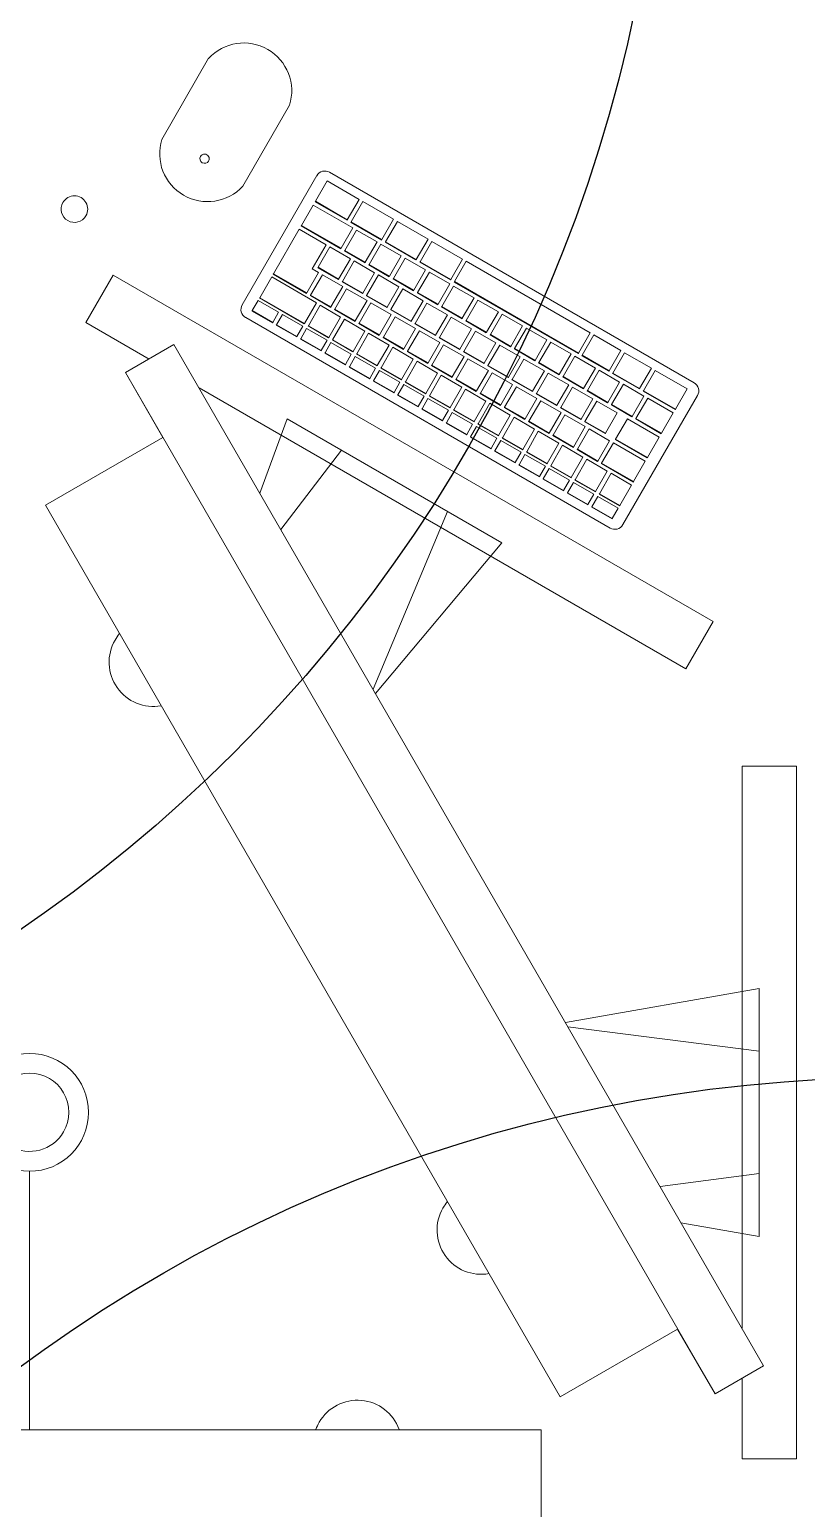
# Model space of a CAD drawing. Header units: millimetres. Extents: x 155920 to 295199, y -4084 to 97293.
# Drawn here: x 171280 to 171807, y 23517 to 24520 of the extents above; entities that cross this region are included whole.
import ezdxf

# ---------------------------------------------------------------- set-up
doc = ezdxf.new("R2010")
doc.units = ezdxf.units.MM
doc.header["$MEASUREMENT"] = 0
for name, color, linetype, lineweight in [('A-GENM', 8, 'CONTINUOUS', 9), ('E-ELEC-EQPM', 8, 'CONTINUOUS', 9), ('I-FURN', 8, 'CONTINUOUS', 9)]:
    doc.layers.add(name, color=color, linetype=linetype, lineweight=lineweight)
doc.layers.add('Social Distancing', color=7, linetype='CONTINUOUS')

msp = doc.modelspace()

# ---------------------------------------------------------------- linework, layer by layer
at = {"layer": 'A-GENM'}
for p, q in [((171401.7, 24500.6), (171370, 24445.6)), ((171425, 24413.8), (171456.7, 24468.8)), ((171475.1, 24421), (171424.5, 24333.4)), ((171731.1, 24280.5), (171483.8, 24423.3)), ((171482.1, 24417.4), (171474.2, 24403.6)), ((171503.8, 24404.9), (171482.1, 24417.4)), ((171472.7, 24401), (171464.7, 24387.2)), ((171499.5, 24385.5), (171472.7, 24401)), ((171474, 24403.3), (171474.2, 24403.6)), ((171495.7, 24390.8), (171474, 24403.3)), ((171474.2, 24403.6), (171495.8, 24391.1)), ((171495.8, 24391.1), (171503.8, 24404.9)), ((171506.4, 24403.4), (171498.4, 24389.6)), ((171527.2, 24391.4), (171506.4, 24403.4)), ((171495.7, 24390.8), (171495.8, 24391.1)), ((171519.2, 24377.6), (171527.2, 24391.4)), ((171463.2, 24384.6), (171445.8, 24354.4)), ((171481.4, 24374.1), (171463.2, 24384.6)), ((171464.6, 24386.9), (171464.7, 24387.2)), ((171491.4, 24371.4), (171464.6, 24386.9)), ((171464.7, 24387.2), (171491.6, 24371.7)), ((171491.6, 24371.7), (171499.5, 24385.5)), ((171502.1, 24384), (171494.2, 24370.2)), ((171498.3, 24389.3), (171498.4, 24389.6)), ((171519.1, 24377.3), (171498.3, 24389.3)), ((171498.4, 24389.6), (171519.2, 24377.6)), ((171516, 24376), (171502.1, 24384)), ((171529.8, 24389.9), (171521.8, 24376.1)), ((171550.6, 24377.9), (171529.8, 24389.9)), ((171471.9, 24357.7), (171481.4, 24374.1)), ((171484, 24372.6), (171476, 24358.8)), ((171497.9, 24364.6), (171484, 24372.6)), ((171491.4, 24371.4), (171491.6, 24371.7)), ((171508, 24362.2), (171516, 24376)), ((171518.6, 24374.5), (171510.6, 24360.7)), ((171532.4, 24366.5), (171518.6, 24374.5)), ((171519.1, 24377.3), (171519.2, 24377.6)), ((171521.7, 24375.8), (171521.8, 24376.1)), ((171542.4, 24363.8), (171521.7, 24375.8)), ((171521.8, 24376.1), (171542.6, 24364.1)), ((171542.6, 24364.1), (171550.6, 24377.9)), ((171553.2, 24376.4), (171545.2, 24362.6)), ((171573.9, 24364.4), (171553.2, 24376.4)), ((171489.9, 24350.8), (171497.9, 24364.6)), ((171500.5, 24363.1), (171492.5, 24349.3)), ((171494, 24369.9), (171494.2, 24370.2)), ((171507.9, 24361.9), (171494, 24369.9)), ((171494.2, 24370.2), (171508, 24362.2)), ((171514.3, 24355.1), (171500.5, 24363.1)), ((171507.9, 24361.9), (171508, 24362.2)), ((171524.5, 24352.7), (171532.4, 24366.5)), ((171535, 24365), (171527.1, 24351.2)), ((171548.9, 24357), (171535, 24365)), ((171542.4, 24363.8), (171542.6, 24364.1)), ((171545, 24362.3), (171545.2, 24362.6)), ((171565.8, 24350.3), (171545, 24362.3)), ((171545.2, 24362.6), (171566, 24350.6)), ((171566, 24350.6), (171573.9, 24364.4)), ((171576.5, 24362.9), (171568.6, 24349.1)), ((171660.5, 24314.4), (171576.5, 24362.9)), ((171444.6, 24352.3), (171436.5, 24338.2)), ((171474.9, 24334.8), (171444.6, 24352.3)), ((171445.6, 24354.1), (171445.8, 24354.4)), ((171468.2, 24341.1), (171445.6, 24354.1)), ((171445.8, 24354.4), (171468.3, 24341.4)), ((171468.3, 24341.4), (171476.3, 24355.2)), ((171478.9, 24353.7), (171470.9, 24339.9)), ((171476.3, 24355.2), (171471.9, 24357.7)), ((171475.9, 24358.5), (171476, 24358.8)), ((171489.7, 24350.5), (171475.9, 24358.5)), ((171476, 24358.8), (171489.9, 24350.8)), ((171492.7, 24345.7), (171478.9, 24353.7)), ((171489.7, 24350.5), (171489.9, 24350.8)), ((171506.3, 24341.3), (171514.3, 24355.1)), ((171516.9, 24353.6), (171508.9, 24339.8)), ((171510.5, 24360.4), (171510.6, 24360.7)), ((171524.3, 24352.4), (171510.5, 24360.4)), ((171510.6, 24360.7), (171524.5, 24352.7)), ((171530.8, 24345.6), (171516.9, 24353.6)), ((171524.3, 24352.4), (171524.5, 24352.7)), ((171526.9, 24350.9), (171527.1, 24351.2)), ((171540.8, 24342.9), (171526.9, 24350.9)), ((171527.1, 24351.2), (171540.9, 24343.2)), ((171540.9, 24343.2), (171548.9, 24357)), ((171551.5, 24355.5), (171543.5, 24341.7)), ((171565.4, 24347.5), (171551.5, 24355.5)), ((171468.2, 24341.1), (171468.3, 24341.4)), ((171484.7, 24331.9), (171492.7, 24345.7)), ((171495.3, 24344.2), (171487.3, 24330.4)), ((171492.3, 24349), (171492.5, 24349.3)), ((171506.2, 24341), (171492.3, 24349)), ((171492.5, 24349.3), (171506.3, 24341.3)), ((171509.2, 24336.2), (171495.3, 24344.2)), ((171506.2, 24341), (171506.3, 24341.3)), ((171522.8, 24331.8), (171530.8, 24345.6)), ((171533.4, 24344.1), (171525.4, 24330.3)), ((171547.2, 24336.1), (171533.4, 24344.1)), ((171540.8, 24342.9), (171540.9, 24343.2)), ((171543.4, 24341.4), (171543.5, 24341.7)), ((171557.2, 24333.4), (171543.4, 24341.4)), ((171543.5, 24341.7), (171557.4, 24333.7)), ((171557.4, 24333.7), (171565.4, 24347.5)), ((171567.9, 24346), (171560, 24332.2)), ((171565.8, 24350.3), (171566, 24350.6)), ((171581.8, 24338), (171567.9, 24346)), ((171568.4, 24348.8), (171568.6, 24349.1)), ((171652.4, 24300.3), (171568.4, 24348.8)), ((171568.6, 24349.1), (171652.6, 24300.6)), ((171435.3, 24336.3), (171431.3, 24329.4)), ((171449.2, 24328.3), (171435.3, 24336.3)), ((171436.3, 24338), (171436.5, 24338.2)), ((171466.6, 24320.5), (171436.3, 24338)), ((171436.5, 24338.2), (171466.8, 24320.7)), ((171466.8, 24320.7), (171474.9, 24334.8)), ((171477.3, 24333.1), (171469.4, 24319.2)), ((171470.8, 24339.6), (171470.9, 24339.9)), ((171484.6, 24331.6), (171470.8, 24339.6)), ((171470.9, 24339.9), (171484.7, 24331.9)), ((171491.2, 24325.1), (171477.3, 24333.1)), ((171484.6, 24331.6), (171484.7, 24331.9)), ((171501.2, 24322.4), (171509.2, 24336.2)), ((171511.8, 24334.7), (171503.8, 24320.9)), ((171508.8, 24339.5), (171508.9, 24339.8)), ((171522.7, 24331.5), (171508.8, 24339.5)), ((171508.9, 24339.8), (171522.8, 24331.8)), ((171525.6, 24326.7), (171511.8, 24334.7)), ((171522.7, 24331.5), (171522.8, 24331.8)), ((171539.2, 24322.3), (171547.2, 24336.1)), ((171549.8, 24334.6), (171541.8, 24320.8)), ((171563.7, 24326.6), (171549.8, 24334.6)), ((171557.2, 24333.4), (171557.4, 24333.7)), ((171559.8, 24331.9), (171560, 24332.2)), ((171573.7, 24323.9), (171559.8, 24331.9)), ((171560, 24332.2), (171573.8, 24324.2)), ((171573.8, 24324.2), (171581.8, 24338)), ((171584.4, 24336.5), (171576.4, 24322.7)), ((171598.3, 24328.5), (171584.4, 24336.5)), ((171426.9, 24324.7), (171674.2, 24181.9)), ((171431.2, 24329.1), (171431.3, 24329.4)), ((171445.1, 24321.1), (171431.2, 24329.1)), ((171431.3, 24329.4), (171445.2, 24321.4)), ((171445.1, 24321.1), (171445.2, 24321.4)), ((171445.2, 24321.4), (171449.2, 24328.3)), ((171451.8, 24326.8), (171447.8, 24319.9)), ((171465.6, 24318.8), (171451.8, 24326.8)), ((171466.6, 24320.5), (171466.8, 24320.7)), ((171483.2, 24311.2), (171491.2, 24325.1)), ((171493.8, 24323.6), (171485.8, 24309.7)), ((171487.2, 24330.1), (171487.3, 24330.4)), ((171501.1, 24322.1), (171487.2, 24330.1)), ((171487.3, 24330.4), (171501.2, 24322.4)), ((171507.7, 24315.6), (171493.8, 24323.6)), ((171501.1, 24322.1), (171501.2, 24322.4)), ((171503.7, 24320.6), (171503.8, 24320.9)), ((171517.5, 24312.6), (171503.7, 24320.6)), ((171503.8, 24320.9), (171517.7, 24312.9)), ((171517.7, 24312.9), (171525.6, 24326.7)), ((171528.2, 24325.2), (171520.3, 24311.4)), ((171525.3, 24330), (171525.4, 24330.3)), ((171539.1, 24322), (171525.3, 24330)), ((171525.4, 24330.3), (171539.2, 24322.3)), ((171542.1, 24317.2), (171528.2, 24325.2)), ((171539.1, 24322), (171539.2, 24322.3)), ((171541.7, 24320.5), (171541.8, 24320.8)), ((171541.8, 24320.8), (171555.7, 24312.8)), ((171555.7, 24312.8), (171563.7, 24326.6)), ((171566.3, 24325.1), (171558.3, 24311.3)), ((171580.1, 24317.1), (171566.3, 24325.1)), ((171573.7, 24323.9), (171573.8, 24324.2)), ((171576.3, 24322.4), (171576.4, 24322.7)), ((171590.1, 24314.4), (171576.3, 24322.4)), ((171576.4, 24322.7), (171590.3, 24314.7)), ((171590.3, 24314.7), (171598.3, 24328.5)), ((171600.9, 24327), (171592.9, 24313.2)), ((171614.7, 24319), (171600.9, 24327)), ((171447.6, 24319.6), (171447.8, 24319.9)), ((171461.5, 24311.6), (171447.6, 24319.6)), ((171447.8, 24319.9), (171461.6, 24311.9)), ((171461.5, 24311.6), (171461.6, 24311.9)), ((171461.6, 24311.9), (171465.6, 24318.8)), ((171468.2, 24317.3), (171464.2, 24310.4)), ((171482.1, 24309.3), (171468.2, 24317.3)), ((171469.2, 24319), (171469.4, 24319.2)), ((171483.1, 24311), (171469.2, 24319)), ((171469.4, 24319.2), (171483.2, 24311.2)), ((171483.1, 24311), (171483.2, 24311.2)), ((171499.7, 24301.7), (171507.7, 24315.6)), ((171510.3, 24314.1), (171502.3, 24300.2)), ((171524.1, 24306.1), (171510.3, 24314.1)), ((171517.5, 24312.6), (171517.7, 24312.9)), ((171520.1, 24311.1), (171520.3, 24311.4)), ((171534, 24303.1), (171520.1, 24311.1)), ((171520.3, 24311.4), (171534.1, 24303.4)), ((171534.1, 24303.4), (171542.1, 24317.2)), ((171544.7, 24315.7), (171536.7, 24301.9)), ((171555.6, 24312.5), (171541.7, 24320.5)), ((171558.5, 24307.7), (171544.7, 24315.7)), ((171555.6, 24312.5), (171555.7, 24312.8)), ((171558.2, 24311), (171558.3, 24311.3)), ((171572, 24303), (171558.2, 24311)), ((171558.3, 24311.3), (171572.2, 24303.3)), ((171572.2, 24303.3), (171580.1, 24317.1)), ((171582.7, 24315.6), (171574.8, 24301.8)), ((171596.6, 24307.6), (171582.7, 24315.6)), ((171590.1, 24314.4), (171590.3, 24314.7)), ((171592.7, 24312.9), (171592.9, 24313.2)), ((171606.6, 24304.9), (171592.7, 24312.9)), ((171592.9, 24313.2), (171606.7, 24305.2)), ((171606.7, 24305.2), (171614.7, 24319)), ((171617.3, 24317.5), (171609.3, 24303.7)), ((171631.2, 24309.5), (171617.3, 24317.5)), ((171652.6, 24300.6), (171660.5, 24314.4)), ((171663.1, 24312.9), (171655.2, 24299.1)), ((171681.3, 24302.4), (171663.1, 24312.9)), ((171464.1, 24310.1), (171464.2, 24310.4)), ((171478, 24302.1), (171464.1, 24310.1)), ((171464.2, 24310.4), (171478.1, 24302.4)), ((171478, 24302.1), (171478.1, 24302.4)), ((171478.1, 24302.4), (171482.1, 24309.3)), ((171480.6, 24300.6), (171480.7, 24300.9)), ((171494.4, 24292.6), (171480.6, 24300.6)), ((171484.7, 24307.8), (171480.7, 24300.9)), ((171480.7, 24300.9), (171494.6, 24292.9)), ((171498.5, 24299.8), (171484.7, 24307.8)), ((171485.7, 24309.5), (171485.8, 24309.7)), ((171499.5, 24301.5), (171485.7, 24309.5)), ((171485.8, 24309.7), (171499.7, 24301.7)), ((171499.5, 24301.5), (171499.7, 24301.7)), ((171516.1, 24292.2), (171524.1, 24306.1)), ((171526.7, 24304.6), (171518.7, 24290.7)), ((171540.6, 24296.6), (171526.7, 24304.6)), ((171534, 24303.1), (171534.1, 24303.4)), ((171536.6, 24301.6), (171536.7, 24301.9)), ((171550.4, 24293.6), (171536.6, 24301.6)), ((171536.7, 24301.9), (171550.6, 24293.9)), ((171550.6, 24293.9), (171558.5, 24307.7)), ((171561.1, 24306.2), (171553.2, 24292.4)), ((171575, 24298.2), (171561.1, 24306.2)), ((171572, 24303), (171572.2, 24303.3)), ((171574.6, 24301.5), (171574.8, 24301.8)), ((171588.5, 24293.5), (171574.6, 24301.5)), ((171574.8, 24301.8), (171588.6, 24293.8)), ((171588.6, 24293.8), (171596.6, 24307.6)), ((171599.2, 24306.1), (171591.2, 24292.3)), ((171613, 24298.1), (171599.2, 24306.1)), ((171606.6, 24304.9), (171606.7, 24305.2)), ((171609.2, 24303.4), (171609.3, 24303.7)), ((171623, 24295.4), (171609.2, 24303.4)), ((171609.3, 24303.7), (171623.2, 24295.7)), ((171623.2, 24295.7), (171631.2, 24309.5)), ((171633.8, 24308), (171625.8, 24294.2)), ((171647.6, 24300), (171633.8, 24308)), ((171652.4, 24300.3), (171652.6, 24300.6)), ((171673.4, 24288.6), (171681.3, 24302.4)), ((171683.9, 24300.9), (171676, 24287.1)), ((171702.1, 24290.4), (171683.9, 24300.9)), ((171494.4, 24292.6), (171494.6, 24292.9)), ((171494.6, 24292.9), (171498.5, 24299.8)), ((171497, 24291.1), (171497.2, 24291.4)), ((171510.9, 24283.1), (171497, 24291.1)), ((171501.1, 24298.3), (171497.2, 24291.4)), ((171497.2, 24291.4), (171511, 24283.4)), ((171515, 24290.3), (171501.1, 24298.3)), ((171502.1, 24300), (171502.3, 24300.2)), ((171516, 24292), (171502.1, 24300)), ((171502.3, 24300.2), (171516.1, 24292.2)), ((171516, 24292), (171516.1, 24292.2)), ((171518.6, 24290.5), (171518.7, 24290.7)), ((171518.7, 24290.7), (171532.6, 24282.7)), ((171532.6, 24282.7), (171540.6, 24296.6)), ((171543.2, 24295.1), (171535.2, 24281.2)), ((171557, 24287.1), (171543.2, 24295.1)), ((171550.4, 24293.6), (171550.6, 24293.9)), ((171553, 24292.1), (171553.2, 24292.4)), ((171566.9, 24284.1), (171553, 24292.1)), ((171553.2, 24292.4), (171567, 24284.4)), ((171567, 24284.4), (171575, 24298.2)), ((171577.6, 24296.7), (171569.6, 24282.9)), ((171591.5, 24288.7), (171577.6, 24296.7)), ((171588.5, 24293.5), (171588.6, 24293.8)), ((171591.1, 24292), (171591.2, 24292.3)), ((171604.9, 24284), (171591.1, 24292)), ((171591.2, 24292.3), (171605.1, 24284.3)), ((171605.1, 24284.3), (171613, 24298.1)), ((171615.6, 24296.6), (171607.7, 24282.8)), ((171629.5, 24288.6), (171615.6, 24296.6)), ((171623, 24295.4), (171623.2, 24295.7)), ((171625.6, 24293.9), (171625.8, 24294.2)), ((171639.5, 24285.9), (171625.6, 24293.9)), ((171625.8, 24294.2), (171639.6, 24286.2)), ((171639.6, 24286.2), (171647.6, 24300)), ((171650.2, 24298.5), (171642.2, 24284.7)), ((171664.1, 24290.5), (171650.2, 24298.5)), ((171655, 24298.8), (171655.2, 24299.1)), ((171673.2, 24288.3), (171655, 24298.8)), ((171655.2, 24299.1), (171673.4, 24288.6)), ((171510.9, 24283.1), (171511, 24283.4)), ((171511, 24283.4), (171515, 24290.3)), ((171513.5, 24281.6), (171513.6, 24281.9)), ((171527.3, 24273.6), (171513.5, 24281.6)), ((171517.6, 24288.8), (171513.6, 24281.9)), ((171513.6, 24281.9), (171527.5, 24273.9)), ((171531.5, 24280.8), (171517.6, 24288.8)), ((171532.4, 24282.5), (171518.6, 24290.5)), ((171527.5, 24273.9), (171531.5, 24280.8)), ((171532.4, 24282.5), (171532.6, 24282.7)), ((171535, 24281), (171535.2, 24281.2)), ((171548.9, 24273), (171535, 24281)), ((171535.2, 24281.2), (171549, 24273.2)), ((171549, 24273.2), (171557, 24287.1)), ((171559.6, 24285.6), (171551.6, 24271.7)), ((171573.5, 24277.6), (171559.6, 24285.6)), ((171566.9, 24284.1), (171567, 24284.4)), ((171569.5, 24282.6), (171569.6, 24282.9)), ((171583.3, 24274.6), (171569.5, 24282.6)), ((171569.6, 24282.9), (171583.5, 24274.9)), ((171583.5, 24274.9), (171591.5, 24288.7)), ((171594.1, 24287.2), (171586.1, 24273.4)), ((171607.9, 24279.2), (171594.1, 24287.2)), ((171604.9, 24284), (171605.1, 24284.3)), ((171607.5, 24282.5), (171607.7, 24282.8)), ((171621.4, 24274.5), (171607.5, 24282.5)), ((171607.7, 24282.8), (171621.5, 24274.8)), ((171621.5, 24274.8), (171629.5, 24288.6)), ((171632.1, 24287.1), (171624.1, 24273.3)), ((171646, 24279.1), (171632.1, 24287.1)), ((171639.5, 24285.9), (171639.6, 24286.2)), ((171642.1, 24284.4), (171642.2, 24284.7)), ((171656, 24276.4), (171642.1, 24284.4)), ((171642.2, 24284.7), (171656.1, 24276.7)), ((171656.1, 24276.7), (171664.1, 24290.5)), ((171666.7, 24289), (171658.7, 24275.2)), ((171680.5, 24281), (171666.7, 24289)), ((171672.6, 24267.2), (171680.5, 24281)), ((171673.2, 24288.3), (171673.4, 24288.6)), ((171675.8, 24286.8), (171676, 24287.1)), ((171694, 24276.3), (171675.8, 24286.8)), ((171676, 24287.1), (171694.1, 24276.6)), ((171694.1, 24276.6), (171702.1, 24290.4)), ((171704.7, 24288.9), (171696.7, 24275.1)), ((171726.4, 24276.4), (171704.7, 24288.9)), ((171527.3, 24273.6), (171527.5, 24273.9)), ((171529.9, 24272.1), (171530.1, 24272.4)), ((171543.8, 24264.1), (171529.9, 24272.1)), ((171534.1, 24279.3), (171530.1, 24272.4)), ((171530.1, 24272.4), (171543.9, 24264.4)), ((171547.9, 24271.3), (171534.1, 24279.3)), ((171543.9, 24264.4), (171547.9, 24271.3)), ((171548.9, 24273), (171549, 24273.2)), ((171551.5, 24271.5), (171551.6, 24271.7)), ((171565.4, 24263.5), (171551.5, 24271.5)), ((171551.6, 24271.7), (171565.5, 24263.7)), ((171565.5, 24263.7), (171573.5, 24277.6)), ((171576.1, 24276.1), (171568.1, 24262.2)), ((171589.9, 24268.1), (171576.1, 24276.1)), ((171583.3, 24274.6), (171583.5, 24274.9)), ((171585.9, 24273.1), (171586.1, 24273.4)), ((171599.8, 24265.1), (171585.9, 24273.1)), ((171586.1, 24273.4), (171599.9, 24265.4)), ((171599.9, 24265.4), (171607.9, 24279.2)), ((171610.5, 24277.7), (171602.5, 24263.9)), ((171624.4, 24269.7), (171610.5, 24277.7)), ((171621.4, 24274.5), (171621.5, 24274.8)), ((171624, 24273), (171624.1, 24273.3)), ((171637.8, 24265), (171624, 24273)), ((171624.1, 24273.3), (171638, 24265.3)), ((171638, 24265.3), (171646, 24279.1)), ((171648.6, 24277.6), (171640.6, 24263.8)), ((171662.4, 24269.6), (171648.6, 24277.6)), ((171656, 24276.4), (171656.1, 24276.7)), ((171658.6, 24274.9), (171658.7, 24275.2)), ((171672.4, 24266.9), (171658.6, 24274.9)), ((171658.7, 24275.2), (171672.6, 24267.2)), ((171683.1, 24279.5), (171675.1, 24265.7)), ((171682.8, 24184.3), (171733.4, 24271.9)), ((171697, 24271.5), (171683.1, 24279.5)), ((171689, 24257.7), (171697, 24271.5)), ((171694, 24276.3), (171694.1, 24276.6)), ((171696.6, 24274.8), (171696.7, 24275.1)), ((171718.2, 24262.3), (171696.6, 24274.8)), ((171696.7, 24275.1), (171718.4, 24262.6)), ((171718.4, 24262.6), (171726.4, 24276.4)), ((171543.8, 24264.1), (171543.9, 24264.4)), ((171546.4, 24262.6), (171546.5, 24262.9)), ((171560.2, 24254.6), (171546.4, 24262.6)), ((171550.5, 24269.8), (171546.5, 24262.9)), ((171546.5, 24262.9), (171560.4, 24254.9)), ((171564.4, 24261.8), (171550.5, 24269.8)), ((171560.4, 24254.9), (171564.4, 24261.8)), ((171565.4, 24263.5), (171565.5, 24263.7)), ((171567.9, 24262), (171568.1, 24262.2)), ((171581.8, 24254), (171567.9, 24262)), ((171568.1, 24262.2), (171581.9, 24254.2)), ((171581.9, 24254.2), (171589.9, 24268.1)), ((171592.5, 24266.6), (171584.5, 24252.7)), ((171606.4, 24258.6), (171592.5, 24266.6)), ((171599.8, 24265.1), (171599.9, 24265.4)), ((171602.4, 24263.6), (171602.5, 24263.9)), ((171616.2, 24255.6), (171602.4, 24263.6)), ((171602.5, 24263.9), (171616.4, 24255.9)), ((171616.4, 24255.9), (171624.4, 24269.7)), ((171627, 24268.2), (171619, 24254.4)), ((171640.8, 24260.2), (171627, 24268.2)), ((171637.8, 24265), (171638, 24265.3)), ((171640.4, 24263.5), (171640.6, 24263.8)), ((171654.3, 24255.5), (171640.4, 24263.5)), ((171640.6, 24263.8), (171654.4, 24255.8)), ((171654.4, 24255.8), (171662.4, 24269.6)), ((171665, 24268.1), (171657, 24254.3)), ((171678.9, 24260.1), (171665, 24268.1)), ((171672.4, 24266.9), (171672.6, 24267.2)), ((171675, 24265.4), (171675.1, 24265.7)), ((171688.9, 24257.4), (171675, 24265.4)), ((171675.1, 24265.7), (171689, 24257.7)), ((171699.6, 24270), (171691.6, 24256.2)), ((171716.9, 24260), (171699.6, 24270)), ((171718.2, 24262.3), (171718.4, 24262.6)), ((171560.2, 24254.6), (171560.4, 24254.9)), ((171562.8, 24253.1), (171563, 24253.4)), ((171576.7, 24245.1), (171562.8, 24253.1)), ((171567, 24260.3), (171563, 24253.4)), ((171563, 24253.4), (171576.8, 24245.4)), ((171580.8, 24252.3), (171567, 24260.3)), ((171576.8, 24245.4), (171580.8, 24252.3)), ((171583.4, 24250.8), (171579.4, 24243.9)), ((171581.8, 24254), (171581.9, 24254.2)), ((171597.3, 24242.8), (171583.4, 24250.8)), ((171584.4, 24252.5), (171584.5, 24252.7)), ((171598.3, 24244.5), (171584.4, 24252.5)), ((171584.5, 24252.7), (171598.4, 24244.7)), ((171598.4, 24244.7), (171606.4, 24258.6)), ((171609, 24257.1), (171601, 24243.2)), ((171622.8, 24249.1), (171609, 24257.1)), ((171616.2, 24255.6), (171616.4, 24255.9)), ((171618.8, 24254.1), (171619, 24254.4)), ((171632.7, 24246.1), (171618.8, 24254.1)), ((171619, 24254.4), (171632.8, 24246.4)), ((171632.8, 24246.4), (171640.8, 24260.2)), ((171643.4, 24258.7), (171635.4, 24244.9)), ((171657.3, 24250.7), (171643.4, 24258.7)), ((171649.3, 24236.9), (171657.3, 24250.7)), ((171654.3, 24255.5), (171654.4, 24255.8)), ((171656.9, 24254), (171657, 24254.3)), ((171670.7, 24246), (171656.9, 24254)), ((171657, 24254.3), (171670.9, 24246.3)), ((171670.9, 24246.3), (171678.9, 24260.1)), ((171685.8, 24256.1), (171677.8, 24242.3)), ((171707.4, 24243.6), (171685.8, 24256.1)), ((171688.9, 24257.4), (171689, 24257.7)), ((171691.5, 24255.9), (171691.6, 24256.2)), ((171708.8, 24245.9), (171691.5, 24255.9)), ((171691.6, 24256.2), (171708.9, 24246.2)), ((171708.9, 24246.2), (171716.9, 24260)), ((171576.7, 24245.1), (171576.8, 24245.4)), ((171579.3, 24243.6), (171579.4, 24243.9)), ((171593.1, 24235.6), (171579.3, 24243.6)), ((171579.4, 24243.9), (171593.3, 24235.9)), ((171593.3, 24235.9), (171597.3, 24242.8)), ((171599.9, 24241.3), (171595.9, 24234.4)), ((171598.3, 24244.5), (171598.4, 24244.7)), ((171613.7, 24233.3), (171599.9, 24241.3)), ((171600.9, 24243), (171601, 24243.2)), ((171614.7, 24235), (171600.9, 24243)), ((171601, 24243.2), (171614.9, 24235.2)), ((171614.9, 24235.2), (171622.8, 24249.1)), ((171625.4, 24247.6), (171617.5, 24233.7)), ((171639.3, 24239.6), (171625.4, 24247.6)), ((171632.7, 24246.1), (171632.8, 24246.4)), ((171635.3, 24244.6), (171635.4, 24244.9)), ((171649.2, 24236.6), (171635.3, 24244.6)), ((171635.4, 24244.9), (171649.3, 24236.9)), ((171659.9, 24249.2), (171651.9, 24235.4)), ((171673.7, 24241.2), (171659.9, 24249.2)), ((171665.7, 24227.4), (171673.7, 24241.2)), ((171670.7, 24246), (171670.9, 24246.3)), ((171677.7, 24242), (171677.8, 24242.3)), ((171699.3, 24229.5), (171677.7, 24242)), ((171677.8, 24242.3), (171699.5, 24229.8)), ((171699.5, 24229.8), (171707.4, 24243.6)), ((171708.8, 24245.9), (171708.9, 24246.2)), ((171593.1, 24235.6), (171593.3, 24235.9)), ((171595.7, 24234.1), (171595.9, 24234.4)), ((171609.6, 24226.1), (171595.7, 24234.1)), ((171595.9, 24234.4), (171609.7, 24226.4)), ((171609.7, 24226.4), (171613.7, 24233.3)), ((171616.3, 24231.8), (171612.3, 24224.9)), ((171614.7, 24235), (171614.9, 24235.2)), ((171630.2, 24223.8), (171616.3, 24231.8)), ((171617.3, 24233.5), (171617.5, 24233.7)), ((171631.2, 24225.5), (171617.3, 24233.5)), ((171617.5, 24233.7), (171631.3, 24225.7)), ((171631.3, 24225.7), (171639.3, 24239.6)), ((171641.9, 24238.1), (171633.9, 24224.2)), ((171655.7, 24230.1), (171641.9, 24238.1)), ((171649.2, 24236.6), (171649.3, 24236.9)), ((171651.8, 24235.1), (171651.9, 24235.4)), ((171665.6, 24227.1), (171651.8, 24235.1)), ((171651.9, 24235.4), (171665.7, 24227.4)), ((171676.3, 24239.7), (171668.3, 24225.9)), ((171698, 24227.2), (171676.3, 24239.7)), ((171609.6, 24226.1), (171609.7, 24226.4)), ((171612.2, 24224.6), (171612.3, 24224.9)), ((171626.1, 24216.6), (171612.2, 24224.6)), ((171612.3, 24224.9), (171626.2, 24216.9)), ((171626.2, 24216.9), (171630.2, 24223.8)), ((171632.8, 24222.3), (171628.8, 24215.4)), ((171631.2, 24225.5), (171631.3, 24225.7)), ((171646.6, 24214.3), (171632.8, 24222.3)), ((171633.8, 24224), (171633.9, 24224.2)), ((171647.6, 24216), (171633.8, 24224)), ((171633.9, 24224.2), (171647.8, 24216.2)), ((171647.8, 24216.2), (171655.7, 24230.1)), ((171658.3, 24228.6), (171650.4, 24214.7)), ((171672.2, 24220.6), (171658.3, 24228.6)), ((171664.2, 24206.7), (171672.2, 24220.6)), ((171665.6, 24227.1), (171665.7, 24227.4)), ((171668.2, 24225.6), (171668.3, 24225.9)), ((171689.9, 24213.1), (171668.2, 24225.6)), ((171668.3, 24225.9), (171690, 24213.4)), ((171690, 24213.4), (171698, 24227.2)), ((171699.3, 24229.5), (171699.5, 24229.8)), ((171626.1, 24216.6), (171626.2, 24216.9)), ((171628.6, 24215.1), (171628.8, 24215.4)), ((171642.5, 24207.1), (171628.6, 24215.1)), ((171628.8, 24215.4), (171642.6, 24207.4)), ((171642.6, 24207.4), (171646.6, 24214.3)), ((171649.2, 24212.8), (171645.2, 24205.9)), ((171647.6, 24216), (171647.8, 24216.2)), ((171663.1, 24204.8), (171649.2, 24212.8)), ((171650.2, 24214.5), (171650.4, 24214.7)), ((171664.1, 24206.5), (171650.2, 24214.5)), ((171650.4, 24214.7), (171664.2, 24206.7)), ((171674.8, 24219.1), (171666.8, 24205.2)), ((171688.7, 24211.1), (171674.8, 24219.1)), ((171680.7, 24197.2), (171688.7, 24211.1)), ((171689.9, 24213.1), (171690, 24213.4)), ((171642.5, 24207.1), (171642.6, 24207.4)), ((171645.1, 24205.6), (171645.2, 24205.9)), ((171659, 24197.6), (171645.1, 24205.6)), ((171645.2, 24205.9), (171659.1, 24197.9)), ((171659.1, 24197.9), (171663.1, 24204.8)), ((171665.7, 24203.3), (171661.7, 24196.4)), ((171664.1, 24206.5), (171664.2, 24206.7)), ((171679.5, 24195.3), (171665.7, 24203.3)), ((171666.7, 24205), (171666.8, 24205.2)), ((171680.5, 24197), (171666.7, 24205)), ((171666.8, 24205.2), (171680.7, 24197.2)), ((171659, 24197.6), (171659.1, 24197.9)), ((171661.6, 24196.1), (171661.7, 24196.4)), ((171675.4, 24188.1), (171661.6, 24196.1)), ((171661.7, 24196.4), (171675.6, 24188.4)), ((171675.6, 24188.4), (171679.5, 24195.3)), ((171680.5, 24197), (171680.7, 24197.2)), ((171675.4, 24188.1), (171675.6, 24188.4))]:
    msp.add_line(p, q, dxfattribs=at)
for centre, radius, start, end in [((171425.6, 24478.5), 32.5, 342.6804, 137.3196), ((171401, 24435.9), 32.5, 162.6804, 317.3196), ((171399, 24432.5), 3.16, 150, 330), ((171399, 24432.5), 3.16, 330, 150), ((171480.6, 24417.8), 6.35, 60, 150), ((171430, 24330.2), 6.35, 150, 240), ((171727.9, 24275), 6.35, 330, 60), ((171677.3, 24187.4), 6.35, 240, 330)]:
    msp.add_arc(centre, radius, start, end, dxfattribs=at)
at = {"layer": 'E-ELEC-EQPM'}
for p, q in [((171345.3, 24287.4), (171378.2, 24306.4)), ((171345.3, 24287.4), (171378.2, 24306.4)), ((171378.2, 24306.4), (171778.2, 23613.6)), ((171378.2, 24306.4), (171778.2, 23613.6)), ((171370.7, 24243.4), (171345.3, 24287.4)), ((171745.3, 23594.5), (171345.3, 24287.4)), ((171291.1, 24197.4), (171370.7, 24243.4)), ((171291.1, 24197.4), (171370.7, 24243.4)), ((171640.3, 23592.6), (171291.1, 24197.4)), ((171640.3, 23592.6), (171291.1, 24197.4)), ((171719.9, 23638.5), (171640.3, 23592.6)), ((171719.9, 23638.5), (171640.3, 23592.6)), ((171745.3, 23594.5), (171719.9, 23638.5)), ((171778.2, 23613.6), (171745.3, 23594.5)), ((171778.2, 23613.6), (171745.3, 23594.5)), ((171627.4, 23570.2), (170929, 23570.2)), ((171627.4, 23570.2), (170929, 23570.2)), ((171627.4, 23478.3), (171627.4, 23570.2)), ((171627.4, 23478.3), (171627.4, 23570.2))]:
    msp.add_line(p, q, dxfattribs=at)
at = {"layer": 'I-FURN'}
for p, q in [((171318.5, 24321.4), (171337, 24353.5)), ((171744, 24118.5), (171337, 24353.5)), ((171318.5, 24321.4), (171361.3, 24296.6)), ((171395.2, 24277.1), (171725.4, 24086.4)), ((171436.5, 24205.5), (171454.9, 24256.1)), ((171454.9, 24256.1), (171600.7, 24171.9)), ((171491.8, 24234.8), (171450.7, 24180.9)), ((171563.8, 24193.2), (171513.3, 24072.5)), ((171600.7, 24171.9), (171514.9, 24069.7)), ((171725.4, 24086.4), (171744, 24118.5)), ((171763.6, 24020.4), (171800.6, 24020.4)), ((171763.6, 24020.4), (171763.6, 23639.1)), ((171800.6, 23550.5), (171800.6, 24020.4)), ((171643.8, 23846.4), (171775.2, 23869.6)), ((171775.2, 23869.6), (171775.2, 23701.3)), ((171775.2, 23827), (171645.4, 23843.6)), ((171280.3, 23570.2), (171280.2, 23745.5)), ((171280.2, 23745.5), (171280.3, 23570.2)), ((171775.2, 23743.9), (171708, 23735.3)), ((171775.2, 23701.3), (171722.2, 23710.6)), ((171763.6, 23605.1), (171763.6, 23550.5)), ((171763.6, 23550.5), (171800.6, 23550.5))]:
    msp.add_line(p, q, dxfattribs=at)
for centre, radius, start, end in [((171310.7, 24398.3), 9, 150, 330), ((171310.7, 24398.3), 9, 330, 150), ((171364.2, 24090.9), 30, 139.7702, 150), ((171364.2, 24090.9), 30, 150, 280.2298), ((171280.2, 23785.5), 40, 90.0014, 270.0014), ((171280.2, 23785.5), 40, 270.0014, 90.0014), ((171280.4, 23785.5), 26.5, 330, 150), ((171280.4, 23785.5), 26.5, 150, 330), ((171586.7, 23705.6), 30, 150, 280.207), ((171586.7, 23705.6), 30, 139.793, 150), ((171502.7, 23560.2), 30, 19.7319, 150), ((171502.7, 23560.2), 30, 150, 160.2681)]:
    msp.add_arc(centre, radius, start, end, dxfattribs=at)
at = {"layer": 'Social Distancing'}
for centre in [(170711.5, 24736.3), (170711.5, 24736.3), (171869.1, 22809.2), (171869.1, 22809.2)]:
    msp.add_circle(centre, 1000, dxfattribs=at)

doc.saveas('drawing.dxf')
